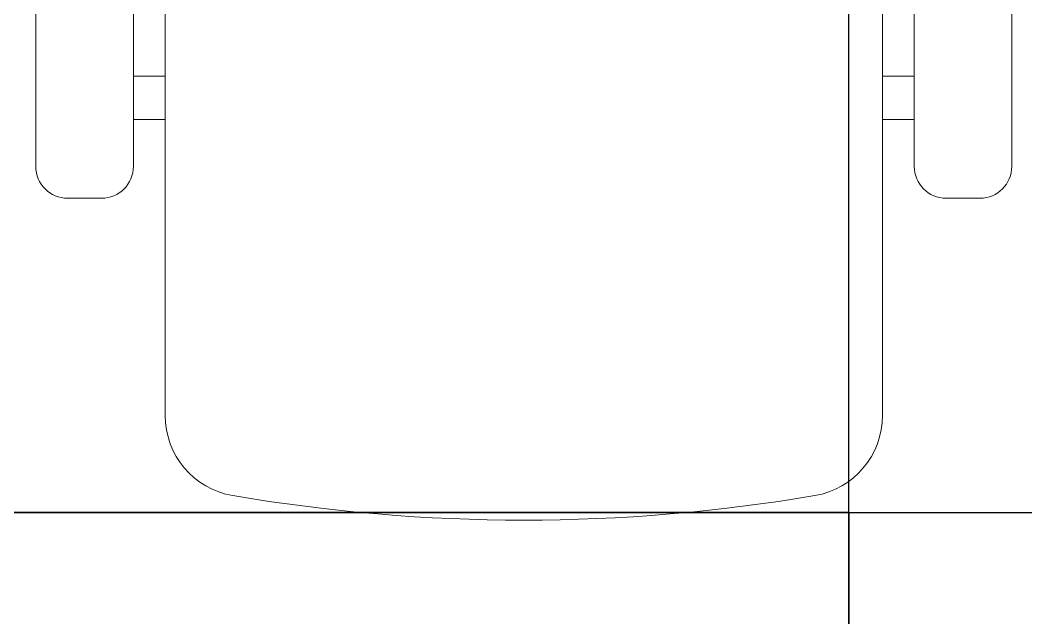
# Model space of a CAD drawing. Extents: x -12260 to 57327, y -29287 to 19916.
# Drawn here: x 36066 to 36685, y 1525 to 1893 of the extents above; entities that cross this region are included whole.
import ezdxf
from ezdxf.enums import TextEntityAlignment as Align

# ---------------------------------------------------------------- set-up
doc = ezdxf.new("R2010")
doc.units = 0
doc.header["$LTSCALE"] = 0.25
doc.linetypes.add('DASHDOT', pattern=[25.4, 12.7, -6.35, 0, -6.35])
doc.layers.add('01-First Floor$0$FALSE CEILING', color=251, linetype='Continuous')
for name, color, linetype, lineweight in [('01-First Floor$0$LOADING', 253, 'Continuous', 5), ('01-First Floor$0$NEW Wall', 166, 'Continuous', 5), ('E-LITE-CIRC-NUMB', 6, 'Continuous', 25), ('E-LITE-CLNG', 150, 'Continuous', 35), ('E-LITE-CLNG-CNDT', 6, 'DASHDOT', 35), ('E-LITE-CTRL', 6, 'Continuous', 25), ('E-LITE-IDEN', 6, 'Continuous', 25)]:
    doc.layers.add(name, color=color, linetype=linetype, lineweight=lineweight)
doc.styles.add('DC_SIMPLEX', font='SIMPLEX.shx', dxfattribs={"width": 0.7})

# ---------------------------------------------------------------- blocks, each defined once
blk = doc.blocks.new('*X410')
at = {"color": 0}
for p, q in [((5, 3), (5, 3)), ((5, 3), (5, 3)), ((5, 3), (5, 3)), ((5, 3), (5, 3)), ((5, 3), (5, 3)), ((5, 3), (5, 3)), ((5, 3), (5, 3)), ((5, 3), (5, 3)), ((5, 3), (5, 3)), ((5, 3), (5, 3)), ((5, 3), (5, 3)), ((5, 3), (5, 3)), ((5, 3), (5, 3)), ((5, 3), (5, 3)), ((5, 3), (5, 3)), ((5, 3), (5, 3)), ((5, 3), (5, 3)), ((5, 3), (5, 3)), ((5, 3), (5, 3)), ((5, 3), (5, 3)), ((5, 3), (5, 3)), ((5, 3), (5, 3)), ((5, 3), (5, 3)), ((5, 3), (5, 3)), ((5, 3), (5, 3)), ((5, 3), (5, 3)), ((5, 3), (5, 3)), ((5, 3), (5, 3)), ((5, 3), (5, 3)), ((5, 3), (5, 3)), ((5, 3), (5, 3)), ((5, 3), (5, 3)), ((5, 3), (5, 3)), ((5, 3), (5, 3)), ((5, 3), (5, 3)), ((5, 3), (5, 3)), ((5, 3), (5, 3)), ((5, 3), (5, 3)), ((5, 3), (5, 3)), ((5, 3), (5, 3)), ((5, 3), (5, 3)), ((5, 3), (5, 3)), ((5, 3), (5, 3)), ((5, 3), (5, 3)), ((5, 3), (5, 3)), ((5, 3), (5, 3)), ((5, 3), (5, 3)), ((5, 3), (5, 3)), ((5, 3), (5, 3)), ((5, 3), (5, 3)), ((5, 3), (5, 3)), ((5, 3), (5, 3)), ((5, 3), (5, 3)), ((5, 3), (5, 3)), ((5, 3), (5, 3)), ((5, 3), (5, 3)), ((5, 3), (5, 3)), ((5, 3), (5, 3)), ((5, 3), (5, 3)), ((5, 3), (5, 3)), ((5, 3), (5, 3)), ((5, 3), (5, 3)), ((5, 3), (5, 3)), ((5, 3), (5, 3)), ((5, 3), (5, 3)), ((5, 3), (5, 3)), ((6, 3), (5, 3)), ((5, 3), (5, 3)), ((6, 3), (5, 3)), ((5, 3), (5, 3)), ((6, 3), (5, 3)), ((5, 3), (5, 3)), ((6, 3), (5, 3)), ((5, 3), (5, 3)), ((5, 3), (5, 3)), ((5, 3), (5, 3)), ((5, 3), (5, 3)), ((5, 3), (5, 3)), ((5, 3), (5, 3)), ((5, 3), (5, 3)), ((5, 3), (5, 3)), ((5, 3), (5, 3)), ((5, 3), (5, 3)), ((5, 3), (5, 3)), ((5, 3), (5, 3)), ((5, 3), (5, 3)), ((5, 3), (5, 3)), ((5, 3), (5, 3)), ((5, 3), (5, 3)), ((5, 3), (5, 3)), ((5, 3), (5, 3)), ((5, 3), (5, 3)), ((5, 3), (5, 3)), ((5, 3), (5, 3)), ((5, 3), (5, 3)), ((5, 3), (5, 3)), ((6, 3), (6, 3)), ((6, 3), (6, 3)), ((6, 3), (6, 3)), ((6, 3), (6, 3)), ((6, 3), (6, 3)), ((6, 3), (6, 3)), ((6, 3), (6, 3)), ((6, 3), (6, 3)), ((6, 3), (6, 3)), ((6, 3), (6, 3)), ((6, 3), (6, 3)), ((6, 3), (6, 3)), ((6, 3), (6, 3)), ((6, 3), (6, 3)), ((6, 3), (6, 3)), ((6, 3), (6, 3)), ((6, 3), (6, 3)), ((6, 3), (6, 3)), ((6, 3), (6, 3)), ((6, 3), (6, 3)), ((6, 3), (6, 3)), ((6, 3), (6, 3)), ((6, 3), (6, 3)), ((6, 3), (6, 3)), ((6, 3), (6, 3)), ((6, 3), (6, 3)), ((6, 3), (6, 3)), ((6, 3), (6, 3)), ((6, 3), (6, 3)), ((6, 3), (6, 3)), ((6, 3), (6, 3)), ((6, 3), (6, 3)), ((6, 3), (6, 3)), ((6, 3), (6, 3)), ((6, 3), (6, 3)), ((6, 3), (6, 3)), ((6, 3), (6, 3)), ((6, 3), (6, 3)), ((6, 3), (6, 3)), ((6, 3), (6, 3)), ((6, 3), (6, 3)), ((6, 3), (6, 3)), ((6, 3), (6, 3)), ((6, 3), (6, 3)), ((6, 3), (6, 3)), ((6, 3), (6, 3)), ((6, 3), (6, 3)), ((6, 3), (6, 3)), ((6, 3), (6, 3)), ((6, 3), (6, 3)), ((6, 3), (6, 3)), ((6, 3), (6, 3)), ((6, 3), (6, 3)), ((6, 3), (6, 3)), ((6, 3), (6, 3)), ((6, 3), (6, 3)), ((6, 3), (6, 3)), ((6, 3), (6, 3)), ((6, 3), (6, 3)), ((6, 3), (6, 3)), ((6, 3), (6, 3)), ((6, 3), (6, 3)), ((6, 3), (6, 3)), ((6, 3), (6, 3)), ((6, 3), (6, 3)), ((6, 3), (6, 3)), ((6, 3), (6, 3)), ((6, 3), (6, 3)), ((6, 3), (6, 3)), ((6, 3), (6, 3)), ((6, 3), (6, 3)), ((6, 3), (6, 3)), ((6, 3), (6, 3)), ((6, 3), (6, 3)), ((6, 3), (6, 3)), ((6, 3), (6, 3)), ((6, 3), (6, 3)), ((6, 3), (6, 3)), ((6, 3), (6, 3)), ((6, 3), (6, 3)), ((6, 3), (6, 3)), ((6, 3), (6, 3)), ((6, 3), (6, 3)), ((6, 3), (6, 3)), ((6, 3), (6, 3)), ((6, 3), (6, 3)), ((6, 3), (6, 3)), ((6, 3), (6, 3)), ((6, 3), (6, 3)), ((6, 3), (6, 3)), ((6, 3), (6, 3)), ((6, 3), (6, 3)), ((6, 3), (6, 3)), ((6, 3), (6, 3)), ((6, 3), (6, 3)), ((6, 3), (6, 3)), ((6, 3), (6, 3)), ((6, 3), (6, 3)), ((6, 3), (6, 3)), ((6, 3), (6, 3)), ((6, 3), (6, 3)), ((6, 3), (6, 3)), ((6, 3), (6, 3)), ((6, 3), (6, 3)), ((6, 3), (6, 3)), ((6, 3), (6, 3)), ((6, 3), (6, 3)), ((6, 3), (6, 3)), ((6, 3), (6, 3)), ((6, 3), (6, 3)), ((6, 3), (6, 3)), ((6, 3), (6, 3)), ((6, 3), (6, 3)), ((6, 3), (6, 3)), ((6, 3), (6, 3)), ((6, 3), (6, 3)), ((6, 3), (6, 3)), ((6, 3), (6, 3)), ((6, 3), (6, 3)), ((6, 3), (6, 3)), ((6, 3), (6, 3)), ((6, 3), (6, 3)), ((6, 3), (6, 3)), ((6, 3), (6, 3)), ((6, 3), (6, 3)), ((6, 3), (6, 3)), ((6, 3), (6, 3)), ((6, 3), (6, 3)), ((6, 3), (6, 3)), ((6, 3), (6, 3)), ((6, 3), (6, 3)), ((6, 3), (6, 3)), ((6, 3), (6, 3)), ((6, 3), (6, 3)), ((6, 3), (6, 3)), ((6, 3), (6, 3)), ((6, 3), (6, 3)), ((6, 3), (6, 3)), ((6, 3), (6, 3)), ((6, 3), (6, 3)), ((6, 3), (6, 3)), ((6, 3), (6, 3)), ((6, 3), (6, 3)), ((6, 3), (6, 3)), ((6, 3), (6, 3)), ((6, 3), (6, 3)), ((6, 3), (6, 3)), ((6, 3), (6, 3)), ((6, 3), (6, 3)), ((6, 3), (6, 3)), ((6, 3), (6, 3)), ((6, 3), (6, 3)), ((6, 3), (6, 3)), ((6, 3), (6, 3)), ((6, 3), (6, 3)), ((6, 3), (6, 3)), ((6, 3), (6, 3)), ((6, 3), (6, 3)), ((6, 3), (6, 3)), ((6, 3), (6, 3)), ((6, 3), (6, 3)), ((6, 3), (6, 3)), ((6, 3), (6, 3)), ((6, 3), (6, 3)), ((6, 3), (6, 3)), ((6, 3), (6, 3)), ((6, 3), (6, 3)), ((6, 3), (6, 3)), ((6, 3), (6, 3)), ((6, 3), (6, 3)), ((6, 3), (6, 3)), ((6, 3), (6, 3)), ((6, 3), (6, 3)), ((6, 3), (6, 3)), ((6, 3), (6, 3)), ((6, 3), (6, 3)), ((6, 3), (6, 3)), ((6, 3), (6, 3)), ((6, 3), (6, 3)), ((6, 3), (6, 3)), ((6, 3), (6, 3)), ((6, 3), (6, 3)), ((6, 3), (6, 3)), ((6, 3), (6, 3)), ((6, 3), (6, 3)), ((6, 3), (6, 3)), ((6, 3), (6, 3)), ((6, 3), (6, 3)), ((6, 3), (6, 3)), ((6, 3), (6, 3)), ((6, 3), (6, 3)), ((6, 3), (6, 3)), ((6, 3), (6, 3)), ((6, 3), (6, 3)), ((6, 3), (6, 3)), ((6, 3), (6, 3)), ((6, 3), (6, 3)), ((6, 3), (6, 3)), ((6, 3), (6, 3)), ((6, 3), (6, 3)), ((6, 3), (6, 3)), ((6, 3), (6, 3)), ((6, 3), (6, 3)), ((6, 3), (6, 3)), ((6, 3), (5, 3)), ((6, 3), (5, 3)), ((6, 3), (5, 3)), ((6, 3), (5, 3)), ((6, 3), (5, 3)), ((6, 3), (6, 3)), ((6, 3), (6, 3)), ((6, 3), (6, 3)), ((6, 3), (6, 3)), ((6, 3), (6, 3)), ((6, 3), (6, 3)), ((6, 3), (6, 3)), ((6, 3), (6, 3)), ((6, 3), (6, 3)), ((6, 3), (6, 3)), ((6, 3), (6, 3)), ((6, 3), (6, 3)), ((6, 3), (6, 3)), ((6, 3), (6, 3)), ((6, 3), (6, 3)), ((6, 3), (6, 3)), ((6, 3), (6, 3)), ((6, 3), (6, 3)), ((6, 3), (6, 3)), ((6, 3), (6, 3)), ((6, 3), (6, 3)), ((6, 3), (6, 3)), ((6, 3), (6, 3)), ((6, 3), (6, 3)), ((6, 3), (6, 3)), ((6, 3), (6, 3)), ((6, 3), (6, 3)), ((6, 3), (6, 3)), ((6, 3), (6, 3)), ((6, 3), (6, 3)), ((6, 3), (6, 3)), ((6, 3), (6, 3)), ((6, 3), (6, 3)), ((6, 3), (6, 3)), ((6, 3), (6, 3)), ((6, 3), (6, 3)), ((6, 3), (6, 3)), ((6, 3), (6, 3)), ((6, 3), (6, 3)), ((6, 3), (6, 3)), ((6, 3), (6, 3)), ((6, 3), (6, 3)), ((6, 3), (6, 3)), ((6, 3), (6, 3)), ((6, 3), (6, 3)), ((6, 3), (6, 3)), ((6, 3), (6, 3)), ((6, 3), (6, 3)), ((6, 3), (6, 3)), ((6, 3), (6, 3)), ((6, 3), (6, 3)), ((6, 3), (6, 3)), ((6, 3), (6, 3)), ((6, 3), (6, 3)), ((6, 3), (6, 3)), ((6, 3), (6, 3)), ((6, 3), (6, 3)), ((6, 3), (6, 3)), ((6, 3), (6, 3)), ((6, 3), (6, 3)), ((6, 3), (6, 3)), ((6, 3), (6, 3)), ((6, 3), (6, 3)), ((6, 3), (6, 3)), ((6, 3), (6, 3)), ((6, 3), (6, 3)), ((6, 3), (6, 3)), ((6, 3), (6, 3)), ((6, 3), (6, 3)), ((6, 3), (6, 3)), ((6, 3), (6, 3)), ((6, 3), (6, 3)), ((6, 3), (6, 3)), ((6, 3), (6, 3)), ((6, 3), (6, 3)), ((6, 3), (6, 3)), ((6, 3), (6, 3)), ((6, 3), (6, 3)), ((6, 3), (6, 3)), ((6, 3), (6, 3)), ((6, 3), (6, 3)), ((6, 3), (6, 3)), ((6, 3), (6, 3)), ((6, 3), (6, 3)), ((6, 3), (6, 3)), ((6, 3), (6, 3)), ((6, 3), (6, 3)), ((6, 3), (6, 3)), ((6, 3), (6, 3)), ((6, 3), (6, 3)), ((6, 3), (6, 3)), ((6, 3), (6, 3)), ((6, 3), (6, 3)), ((6, 3), (6, 3)), ((6, 3), (6, 3)), ((6, 3), (6, 3)), ((6, 3), (6, 3)), ((6, 3), (6, 3)), ((6, 3), (6, 3)), ((6, 3), (6, 3)), ((6, 3), (6, 3)), ((6, 3), (6, 3)), ((6, 3), (6, 3)), ((6, 3), (6, 3)), ((6, 3), (6, 3)), ((6, 3), (6, 3)), ((6, 3), (6, 3)), ((6, 3), (6, 3)), ((6, 3), (6, 3)), ((6, 3), (6, 3)), ((6, 3), (6, 3)), ((6, 3), (6, 3)), ((6, 3), (6, 3)), ((6, 3), (6, 3)), ((6, 3), (6, 3)), ((6, 3), (6, 3)), ((6, 3), (6, 3)), ((6, 3), (6, 3)), ((6, 3), (6, 3)), ((6, 3), (6, 3)), ((6, 3), (6, 3)), ((6, 3), (6, 3)), ((6, 3), (6, 3)), ((6, 3), (6, 3)), ((6, 3), (6, 3)), ((6, 3), (6, 3)), ((6, 3), (6, 3)), ((6, 3), (6, 3)), ((6, 3), (6, 3)), ((6, 3), (6, 3)), ((6, 3), (6, 3)), ((6, 3), (6, 3)), ((6, 3), (6, 3)), ((6, 3), (6, 3)), ((6, 3), (6, 3)), ((6, 3), (6, 3)), ((6, 3), (6, 3)), ((6, 3), (6, 3)), ((6, 3), (6, 3)), ((6, 3), (6, 3)), ((6, 3), (6, 3)), ((6, 3), (6, 3)), ((6, 3), (6, 3)), ((6, 3), (6, 3)), ((6, 3), (6, 3)), ((6, 3), (6, 3)), ((6, 3), (6, 3)), ((6, 3), (6, 3)), ((6, 3), (6, 3)), ((6, 3), (6, 3)), ((6, 3), (6, 3)), ((6, 3), (6, 3)), ((6, 3), (6, 3)), ((6, 3), (6, 3)), ((6, 3), (6, 3)), ((6, 3), (6, 3)), ((6, 3), (6, 3)), ((6, 3), (6, 3)), ((6, 3), (6, 3)), ((6, 3), (6, 3)), ((6, 3), (6, 3)), ((6, 3), (6, 3)), ((6, 3), (6, 3)), ((6, 3), (6, 3)), ((6, 3), (6, 3)), ((6, 3), (6, 3)), ((6, 3), (6, 3)), ((6, 3), (6, 3)), ((6, 3), (6, 3)), ((6, 3), (6, 3)), ((6, 3), (6, 3)), ((6, 3), (6, 3)), ((6, 3), (6, 3)), ((6, 3), (6, 3)), ((6, 3), (6, 3)), ((6, 3), (6, 3)), ((6, 3), (6, 3)), ((6, 3), (6, 3)), ((6, 3), (6, 3)), ((6, 3), (6, 3)), ((6, 3), (6, 3)), ((6, 3), (6, 3)), ((6, 3), (6, 3)), ((6, 3), (6, 3)), ((6, 3), (6, 3)), ((6, 3), (6, 3)), ((6, 3), (6, 3)), ((6, 3), (6, 3)), ((6, 3), (6, 3)), ((6, 3), (6, 3)), ((6, 3), (6, 3)), ((6, 3), (6, 3)), ((6, 3), (6, 3)), ((6, 3), (6, 3)), ((6, 3), (6, 3)), ((6, 3), (6, 3)), ((6, 3), (6, 3)), ((6, 3), (6, 3)), ((6, 3), (6, 3)), ((6, 3), (6, 3)), ((6, 3), (6, 3)), ((6, 3), (6, 3)), ((6, 3), (6, 3)), ((6, 3), (6, 3)), ((6, 3), (6, 3)), ((6, 3), (6, 3)), ((6, 3), (6, 3)), ((6, 3), (6, 3)), ((6, 3), (6, 3)), ((6, 3), (6, 3)), ((6, 3), (6, 3)), ((6, 3), (6, 3)), ((6, 3), (6, 3)), ((6, 3), (6, 3)), ((6, 3), (6, 3)), ((6, 3), (6, 3)), ((6, 3), (6, 3)), ((6, 3), (6, 3)), ((6, 3), (6, 3)), ((6, 3), (6, 3)), ((6, 3), (6, 3)), ((6, 3), (6, 3)), ((6, 3), (6, 3)), ((6, 3), (6, 3)), ((6, 3), (6, 3)), ((6, 3), (6, 3)), ((6, 3), (6, 3)), ((6, 3), (6, 3)), ((6, 3), (6, 3)), ((6, 3), (6, 3)), ((6, 3), (6, 3)), ((6, 3), (6, 3)), ((6, 3), (6, 3)), ((6, 3), (6, 3)), ((6, 3), (6, 3)), ((6, 3), (6, 3)), ((6, 3), (6, 3)), ((6, 3), (6, 3)), ((6, 3), (6, 3)), ((6, 3), (6, 3)), ((6, 3), (6, 3)), ((6, 3), (6, 3)), ((6, 3), (6, 3)), ((6, 3), (6, 3)), ((6, 3), (6, 3)), ((6, 3), (6, 3)), ((6, 3), (6, 3)), ((6, 3), (6, 3)), ((6, 3), (6, 3)), ((6, 3), (6, 3)), ((6, 3), (6, 3)), ((6, 3), (6, 3)), ((6, 3), (6, 3)), ((6, 3), (6, 3)), ((6, 3), (6, 3)), ((6, 3), (6, 3)), ((6, 3), (6, 3)), ((6, 3), (6, 3)), ((6, 3), (6, 3)), ((6, 3), (6, 3)), ((6, 3), (6, 3)), ((6, 3), (6, 3)), ((6, 3), (6, 3)), ((6, 3), (6, 3)), ((6, 3), (6, 3)), ((6, 3), (6, 3)), ((6, 3), (6, 3)), ((6, 3), (6, 3)), ((6, 3), (6, 3)), ((6, 3), (6, 3)), ((6, 3), (6, 3)), ((6, 3), (6, 3)), ((6, 3), (6, 3)), ((6, 3), (6, 3)), ((6, 3), (6, 3)), ((6, 3), (6, 3)), ((6, 3), (6, 3)), ((6, 3), (6, 3)), ((6, 3), (6, 3)), ((6, 3), (6, 3)), ((6, 3), (6, 3)), ((6, 3), (6, 3)), ((6, 3), (6, 3)), ((6, 3), (6, 3)), ((6, 3), (6, 3)), ((6, 3), (6, 3)), ((6, 3), (6, 3)), ((6, 3), (6, 3)), ((6, 3), (6, 3)), ((6, 3), (6, 3)), ((6, 3), (6, 3)), ((6, 3), (6, 3)), ((6, 3), (6, 3)), ((6, 3), (6, 3)), ((6, 3), (6, 3)), ((6, 3), (6, 3)), ((6, 3), (6, 3)), ((6, 3), (6, 3)), ((6, 3), (6, 3)), ((6, 3), (6, 3)), ((6, 3), (6, 3)), ((6, 3), (6, 3)), ((6, 3), (6, 3)), ((6, 3), (6, 3)), ((6, 3), (6, 3)), ((6, 3), (6, 3)), ((6, 3), (6, 3)), ((6, 3), (6, 3)), ((6, 3), (6, 3)), ((6, 3), (6, 3)), ((6, 3), (6, 3)), ((6, 3), (6, 3)), ((6, 3), (6, 3)), ((6, 3), (6, 3)), ((6, 3), (6, 3)), ((6, 3), (6, 3)), ((6, 3), (6, 3))]:
    blk.add_line(p, q, dxfattribs=at)
blk = doc.blocks.new('*X411')
at = {"color": 0}
for p, q in [((13, 1), (13, 1)), ((13, 1), (13, 1)), ((13, 1), (13, 1)), ((13, 1), (13, 1)), ((13, 1), (13, 1)), ((13, 1), (13, 1)), ((13, 1), (13, 1)), ((13, 1), (13, 1)), ((13, 1), (13, 1)), ((13, 1), (13, 1)), ((13, 1), (13, 1)), ((13, 1), (13, 1)), ((13, 1), (13, 1)), ((13, 1), (13, 1)), ((13, 1), (13, 1)), ((13, 1), (14, 1)), ((13, 1), (14, 1)), ((13, 1), (14, 1)), ((13, 1), (13, 1)), ((13, 1), (13, 1)), ((13, 1), (13, 1)), ((13, 1), (13, 1)), ((13, 1), (13, 1)), ((13, 1), (13, 1)), ((13, 1), (13, 1)), ((13, 1), (13, 1)), ((13, 1), (13, 1)), ((13, 1), (13, 1)), ((13, 1), (13, 1)), ((13, 1), (13, 1)), ((13, 1), (13, 1)), ((13, 1), (13, 1)), ((13, 1), (13, 1)), ((13, 1), (13, 1)), ((13, 1), (13, 1)), ((13, 1), (13, 1)), ((13, 1), (13, 1)), ((13, 1), (13, 1)), ((13, 1), (13, 1)), ((13, 1), (13, 1)), ((13, 1), (13, 1)), ((13, 1), (13, 1)), ((13, 1), (13, 1)), ((13, 1), (13, 1)), ((13, 1), (13, 1)), ((13, 1), (13, 1)), ((13, 1), (13, 1)), ((13, 1), (13, 1)), ((13, 1), (13, 1)), ((13, 1), (13, 1)), ((13, 1), (13, 1)), ((13, 1), (13, 1)), ((13, 1), (13, 1)), ((13, 1), (13, 1)), ((13, 1), (13, 1)), ((13, 1), (13, 1)), ((13, 1), (13, 1)), ((13, 1), (13, 1)), ((13, 1), (13, 1)), ((13, 1), (13, 1)), ((13, 1), (13, 1)), ((13, 1), (13, 1)), ((13, 1), (13, 1)), ((13, 1), (13, 1)), ((13, 1), (13, 1)), ((13, 1), (13, 1)), ((13, 1), (13, 1)), ((13, 1), (13, 1)), ((13, 1), (13, 1)), ((13, 1), (13, 1)), ((13, 1), (13, 1)), ((13, 1), (13, 1)), ((13, 1), (13, 1)), ((13, 1), (13, 1)), ((13, 1), (13, 1)), ((13, 1), (13, 1)), ((13, 1), (13, 1)), ((13, 1), (13, 1)), ((13, 1), (13, 1)), ((13, 1), (13, 1)), ((13, 1), (13, 1)), ((13, 1), (13, 1)), ((13, 1), (13, 1)), ((13, 1), (13, 1)), ((13, 1), (13, 1)), ((13, 1), (13, 1)), ((13, 1), (13, 1)), ((13, 1), (13, 1)), ((13, 1), (13, 1)), ((13, 1), (13, 1)), ((13, 1), (13, 1)), ((13, 1), (13, 1)), ((13, 1), (13, 1)), ((13, 1), (13, 1)), ((13, 1), (13, 1)), ((13, 1), (13, 1)), ((13, 1), (13, 1)), ((13, 1), (13, 1)), ((13, 1), (13, 1)), ((13, 1), (13, 1)), ((13, 1), (13, 1)), ((13, 1), (13, 1)), ((13, 1), (13, 1)), ((13, 1), (13, 1)), ((13, 1), (13, 1)), ((13, 1), (13, 1)), ((13, 1), (13, 1)), ((13, 1), (13, 1)), ((13, 1), (13, 1)), ((13, 1), (13, 1)), ((13, 1), (13, 1)), ((13, 1), (13, 1)), ((13, 1), (13, 1)), ((13, 1), (13, 1)), ((13, 1), (13, 1)), ((13, 1), (13, 1)), ((13, 1), (13, 1)), ((13, 1), (13, 1)), ((13, 1), (13, 1)), ((13, 1), (13, 1)), ((13, 1), (13, 1)), ((13, 1), (13, 1)), ((13, 1), (13, 1)), ((13, 1), (14, 1)), ((13, 0), (13, 0)), ((13, 0), (13, 0)), ((13, 0), (13, 0)), ((13, 0), (13, 0)), ((13, 0), (13, 0)), ((13, 0), (13, 0)), ((13, 0), (13, 0)), ((13, 0), (13, 0)), ((13, 0), (13, 0)), ((13, 0), (13, 0)), ((13, 0), (13, 0)), ((13, 0), (13, 0)), ((13, 0), (13, 0)), ((13, 0), (13, 0)), ((13, 0), (13, 0)), ((13, 0), (13, 0)), ((13, 0), (13, 0)), ((13, 0), (13, 0)), ((13, 0), (13, 0)), ((13, 0), (13, 0)), ((13, 0), (13, 0)), ((13, 0), (13, 0)), ((13, 0), (13, 0)), ((13, 0), (13, 0)), ((13, 0), (13, 0)), ((13, 0), (13, 0)), ((13, 0), (13, 0)), ((13, 0), (13, 0)), ((13, 0), (13, 0)), ((13, 0), (13, 0)), ((13, 0), (13, 0)), ((13, 0), (13, 0)), ((13, 0), (13, 0)), ((13, 0), (13, 0)), ((13, 0), (13, 0)), ((13, 0), (13, 0)), ((13, 0), (13, 0)), ((13, 0), (13, 0)), ((13, 0), (13, 0)), ((13, 0), (13, 0)), ((13, 0), (13, 0)), ((13, 0), (13, 0)), ((13, 0), (13, 0)), ((13, 0), (13, 0)), ((13, 0), (13, 0)), ((13, 0), (13, 0)), ((13, 0), (13, 0)), ((13, 0), (13, 0)), ((13, 0), (14, 0)), ((13, 0), (14, 0)), ((13, 0), (13, 0)), ((13, 0), (14, 0)), ((14, 1), (14, 1)), ((14, 1), (14, 1)), ((14, 1), (14, 1)), ((14, 1), (14, 1)), ((14, 1), (14, 1)), ((14, 1), (14, 1)), ((14, 1), (14, 1)), ((14, 1), (14, 1)), ((14, 1), (14, 1)), ((14, 1), (14, 1)), ((14, 1), (14, 1)), ((14, 1), (14, 1)), ((14, 1), (14, 1)), ((14, 1), (14, 1)), ((14, 1), (14, 1)), ((14, 1), (14, 1)), ((14, 1), (14, 1)), ((14, 1), (14, 1)), ((14, 1), (14, 1)), ((14, 1), (14, 1)), ((14, 1), (14, 1)), ((14, 1), (14, 1)), ((14, 1), (14, 1)), ((14, 1), (14, 1)), ((14, 1), (14, 1)), ((14, 1), (14, 1)), ((14, 1), (14, 1)), ((14, 1), (14, 1)), ((14, 1), (14, 1)), ((14, 1), (14, 1)), ((14, 1), (14, 1)), ((14, 1), (14, 1)), ((14, 1), (14, 1)), ((14, 1), (14, 1)), ((14, 1), (14, 1)), ((14, 1), (14, 1)), ((14, 1), (14, 1)), ((14, 1), (14, 1)), ((14, 1), (14, 1)), ((14, 1), (14, 1)), ((14, 1), (14, 1)), ((14, 1), (14, 1)), ((14, 1), (14, 1)), ((14, 1), (14, 1)), ((14, 1), (14, 1)), ((14, 1), (14, 1)), ((14, 1), (14, 1)), ((14, 1), (14, 1)), ((14, 1), (14, 1)), ((14, 1), (14, 1)), ((14, 1), (14, 1)), ((14, 1), (14, 1)), ((14, 1), (14, 1)), ((14, 1), (14, 1)), ((14, 1), (14, 1)), ((14, 1), (14, 1)), ((14, 1), (14, 1)), ((14, 1), (14, 1)), ((14, 1), (14, 1)), ((14, 1), (14, 1)), ((14, 1), (14, 1)), ((14, 1), (14, 1)), ((14, 1), (14, 1)), ((14, 1), (14, 1)), ((14, 1), (14, 1)), ((14, 1), (14, 1)), ((14, 1), (14, 1)), ((14, 1), (14, 1)), ((14, 1), (14, 1)), ((14, 1), (14, 1)), ((14, 1), (14, 1)), ((14, 1), (14, 1)), ((14, 1), (14, 1)), ((14, 1), (14, 1)), ((14, 1), (14, 1)), ((14, 1), (14, 1)), ((14, 1), (14, 1)), ((14, 1), (14, 1)), ((14, 1), (14, 1)), ((14, 1), (14, 1)), ((14, 1), (14, 1)), ((14, 1), (14, 1)), ((14, 1), (14, 1)), ((14, 1), (14, 1)), ((14, 1), (14, 1)), ((14, 1), (14, 1)), ((14, 1), (14, 1)), ((14, 1), (14, 1)), ((14, 1), (14, 1)), ((14, 1), (14, 1)), ((14, 1), (14, 1)), ((14, 1), (14, 1)), ((14, 1), (14, 1)), ((14, 1), (14, 1)), ((14, 0), (14, 0)), ((14, 0), (14, 0)), ((14, 0), (14, 0)), ((14, 0), (14, 0)), ((14, 0), (14, 0)), ((14, 0), (14, 0)), ((14, 0), (14, 0)), ((14, 0), (14, 0)), ((14, 0), (14, 0)), ((14, 0), (14, 0)), ((14, 0), (14, 0)), ((14, 0), (14, 0)), ((14, 0), (14, 0)), ((14, 0), (14, 0)), ((14, 0), (14, 0)), ((14, 0), (14, 0)), ((14, 0), (14, 0)), ((14, 0), (14, 0)), ((14, 0), (14, 0)), ((14, 0), (14, 0)), ((14, 0), (14, 0)), ((14, 0), (14, 0)), ((14, 0), (14, 0)), ((14, 0), (14, 0)), ((14, 0), (14, 0)), ((14, 0), (14, 0)), ((14, 0), (14, 0)), ((14, 0), (14, 0)), ((14, 0), (14, 0)), ((14, 0), (14, 0)), ((14, 0), (14, 0)), ((14, 0), (14, 0)), ((14, 0), (14, 0)), ((14, 0), (14, 0)), ((14, 0), (14, 0)), ((14, 0), (14, 0)), ((14, 0), (14, 0)), ((14, 0), (14, 0)), ((14, 0), (14, 0)), ((14, 0), (14, 0)), ((14, 0), (14, 0)), ((14, 0), (14, 0)), ((14, 0), (14, 0)), ((14, 0), (14, 0)), ((14, 0), (14, 0)), ((14, 0), (14, 0)), ((14, 0), (14, 0)), ((14, 0), (14, 0)), ((13, 0), (13, 0)), ((13, 0), (14, 0)), ((13, 0), (13, 0)), ((13, 0), (14, 0)), ((13, 0), (13, 0)), ((13, 0), (14, 0)), ((13, 0), (13, 0)), ((13, 0), (13, 0)), ((13, 0), (13, 0)), ((13, 0), (13, 0)), ((13, 0), (14, 0)), ((13, 0), (13, 0)), ((13, 0), (14, 0)), ((13, 0), (13, 0)), ((13, 0), (14, 0)), ((13, 0), (13, 0)), ((13, 0), (14, 0)), ((13, 0), (13, 0)), ((13, 0), (14, 0)), ((13, 0), (13, 0)), ((13, 0), (14, 0)), ((13, 0), (13, 0)), ((13, 0), (14, 0)), ((13, 0), (13, 0)), ((13, 0), (13, 0)), ((13, 0), (13, 0)), ((13, 0), (14, 0)), ((13, 0), (13, 0)), ((13, 0), (14, 0)), ((13, 0), (13, 0)), ((13, 0), (14, 0)), ((13, 0), (13, 0)), ((13, 0), (14, 0)), ((13, 0), (13, 0)), ((13, 0), (13, 0)), ((13, 0), (13, 0)), ((13, 0), (13, 0)), ((13, 0), (13, 0)), ((13, 0), (13, 0)), ((13, 0), (13, 0)), ((13, 0), (13, 0)), ((13, 0), (13, 0)), ((13, 0), (13, 0)), ((13, 0), (13, 0)), ((13, 0), (13, 0)), ((13, 0), (13, 0)), ((13, 0), (13, 0)), ((13, 0), (13, 0)), ((13, 0), (13, 0)), ((13, 0), (13, 0)), ((13, 0), (13, 0)), ((13, 0), (13, 0)), ((13, 0), (13, 0)), ((13, 0), (13, 0)), ((13, 0), (13, 0)), ((13, 0), (13, 0)), ((13, 0), (13, 0)), ((13, 0), (13, 0)), ((13, 0), (13, 0)), ((13, 0), (13, 0)), ((13, 0), (13, 0)), ((13, 0), (13, 0)), ((13, 0), (13, 0)), ((13, 0), (13, 0)), ((13, -1), (13, -1)), ((13, -1), (13, -1)), ((13, -1), (13, -1)), ((13, -1), (13, -1)), ((13, -1), (13, -1)), ((13, -1), (14, -1)), ((13, -1), (13, -1)), ((14, 0), (14, 0)), ((14, 0), (14, 0)), ((14, 0), (14, 0)), ((14, 0), (14, 0)), ((14, 0), (14, 0)), ((14, 0), (14, 0)), ((14, 0), (14, 0)), ((14, 0), (14, 0)), ((14, 0), (14, 0)), ((14, 0), (14, 0)), ((14, 0), (14, 0)), ((14, 0), (14, 0)), ((14, 0), (14, 0)), ((14, 0), (14, 0)), ((14, 0), (14, 0)), ((13, 0), (14, 0)), ((14, 0), (14, 0)), ((14, 0), (14, 0)), ((14, 0), (14, 0)), ((14, 0), (14, 0)), ((14, 0), (14, 0)), ((14, 0), (14, 0)), ((14, 0), (14, 0)), ((14, 0), (14, 0)), ((14, 0), (14, 0)), ((14, 0), (14, 0)), ((14, 0), (14, 0)), ((14, 0), (14, 0)), ((14, 0), (14, 0)), ((14, 0), (14, 0)), ((14, 0), (14, 0)), ((14, 0), (14, 0)), ((14, 0), (14, 0)), ((14, 0), (14, 0)), ((14, 0), (14, 0)), ((14, 0), (14, 0)), ((14, 0), (14, 0)), ((14, 0), (14, 0)), ((14, 0), (14, 0)), ((14, 0), (14, 0)), ((14, 0), (14, 0)), ((14, 0), (14, 0)), ((14, 0), (14, 0)), ((14, 0), (14, 0)), ((14, 0), (14, 0)), ((14, 0), (14, 0)), ((14, 0), (14, 0)), ((14, 0), (14, 0)), ((14, 0), (14, 0)), ((14, 0), (14, 0)), ((14, -1), (14, -1)), ((14, -1), (14, -1)), ((14, -1), (14, -1)), ((14, -1), (14, -1)), ((14, -1), (14, -1))]:
    blk.add_line(p, q, dxfattribs=at)
blk = doc.blocks.new('01-First Floor$0$GF21018-P')
at = {"color": 0}
for p, q in [((-0.2207, 0.47563), (-0.2207, 0.0675)), ((0.22049, 0.47563), (0.22049, 0.0675)), ((-0.2806, 0.34221), (-0.25983, 0.34221)), ((0.25963, 0.34221), (0.2804, 0.34221)), ((-0.30021, 0.32259), (-0.30021, 0.14)), ((-0.24021, 0.32259), (-0.24021, 0.14)), ((0.24001, 0.32259), (0.24001, 0.14)), ((0.30001, 0.32259), (0.30001, 0.14)), ((-0.24021, 0.29372), (-0.2207, 0.29372)), ((0.22049, 0.29372), (0.24001, 0.29372)), ((-0.24021, 0.26708), (-0.2207, 0.26708)), ((0.22049, 0.26708), (0.24001, 0.26708))]:
    blk.add_line(p, q, dxfattribs=at)
for points in [[(0.24001, 0.29372), (0.24001, 0.29372), (0.24001, 0.29372), (0.24001, 0.29372), (0.24001, 0.29372), (0.24001, 0.29372), (0.24001, 0.29372), (0.24001, 0.29372), (0.24001, 0.29372), (0.24001, 0.29372), (0.24001, 0.29372), (0.24001, 0.29372), (0.24001, 0.29372), (0.24001, 0.29372), (0.24001, 0.29372), (0.24001, 0.29372), (0.24001, 0.29372), (0.24001, 0.29372), (0.24001, 0.29372), (0.24001, 0.29372), (0.24001, 0.29372), (0.24001, 0.29372), (0.24001, 0.29372), (0.24001, 0.29372), (0.24001, 0.29372), (0.24001, 0.29372), (0.24001, 0.29372), (0.24001, 0.29372), (0.24001, 0.29372), (0.24001, 0.29372), (0.24001, 0.29372), (0.24001, 0.29372), (0.24001, 0.29372), (0.24001, 0.29372), (0.24001, 0.29372), (0.24001, 0.29372), (0.24001, 0.29372), (0.24001, 0.29372), (0.24001, 0.29372), (0.24001, 0.29372), (0.24001, 0.29372), (0.24001, 0.29372), (0.24001, 0.29372), (0.24001, 0.29372), (0.24001, 0.29372), (0.24001, 0.29372), (0.24001, 0.29372), (0.24001, 0.29372), (0.24001, 0.29372), (0.24001, 0.29372), (0.24001, 0.29372), (0.24001, 0.29372), (0.24001, 0.29372), (0.24001, 0.29372), (0.24001, 0.29372), (0.24001, 0.29372), (0.24001, 0.29372), (0.24001, 0.29372), (0.24001, 0.29372), (0.24001, 0.29372), (0.24001, 0.29372), (0.24001, 0.29372), (0.24001, 0.29372), (0.24001, 0.29372), (0.24001, 0.29372), (0.24001, 0.29372), (0.24001, 0.29372), (0.24001, 0.29372), (0.24001, 0.29372), (0.24001, 0.29372), (0.24001, 0.29372), (0.24001, 0.29372), (0.24001, 0.29372), (0.24001, 0.29372), (0.24001, 0.29372), (0.24001, 0.29372), (0.24001, 0.29372), (0.24001, 0.29372), (0.24001, 0.29372), (0.24001, 0.29372), (0.24001, 0.29372), (0.24001, 0.29372), (0.24001, 0.29372), (0.24001, 0.29372), (0.24001, 0.29372), (0.24001, 0.29372), (0.24001, 0.29372), (0.24001, 0.29372), (0.24001, 0.29372), (0.24001, 0.29372), (0.24001, 0.29372), (0.24001, 0.29372), (0.24001, 0.29372), (0.24001, 0.29372), (0.24001, 0.29372), (0.24001, 0.29372), (0.24001, 0.29372), (0.24001, 0.29372), (0.24001, 0.29372), (0.24001, 0.29372), (0.24001, 0.29372), (0.24001, 0.29372), (0.24001, 0.29372), (0.24001, 0.29372), (0.24001, 0.29372), (0.24001, 0.29372), (0.24001, 0.29372), (0.24001, 0.29372), (0.24001, 0.29372), (0.24001, 0.29372), (0.24001, 0.29372), (0.24001, 0.29372), (0.24001, 0.29372), (0.24001, 0.29372), (0.24001, 0.29372), (0.24001, 0.29372), (0.24001, 0.29372), (0.24001, 0.29372), (0.24001, 0.29372), (0.24001, 0.29372), (0.24001, 0.29372), (0.24001, 0.29372), (0.24001, 0.29372), (0.24001, 0.29372), (0.24001, 0.29372), (0.24001, 0.29372), (0.24001, 0.29372), (0.24001, 0.29372), (0.24001, 0.29372), (0.24001, 0.29372), (0.24001, 0.29372), (0.24001, 0.29372), (0.24001, 0.29372), (0.24001, 0.29372), (0.24001, 0.29372), (0.24001, 0.29372), (0.24001, 0.29372), (0.24001, 0.29372), (0.24001, 0.29372), (0.24001, 0.29372), (0.24001, 0.29372), (0.24001, 0.29372), (0.24001, 0.29372), (0.24001, 0.29372), (0.24001, 0.29372), (0.24001, 0.29372), (0.24001, 0.29372), (0.24001, 0.29372), (0.24001, 0.29372), (0.24001, 0.29372), (0.24001, 0.29372), (0.24001, 0.29372), (0.24001, 0.29372), (0.24001, 0.29372), (0.24001, 0.29372), (0.24001, 0.29372), (0.24001, 0.29372), (0.24001, 0.29372), (0.24001, 0.29372), (0.24001, 0.29372), (0.24001, 0.29372), (0.24001, 0.29372), (0.24001, 0.29372), (0.24001, 0.29372), (0.24001, 0.29372), (0.24001, 0.29372), (0.24001, 0.29372), (0.24001, 0.29372), (0.24001, 0.29372), (0.24001, 0.29372), (0.24001, 0.29372), (0.24001, 0.29372), (0.24001, 0.29372), (0.24001, 0.29372), (0.24001, 0.29372), (0.24001, 0.29372), (0.24001, 0.29372), (0.24001, 0.29372), (0.24001, 0.29372), (0.24001, 0.29372), (0.24001, 0.29372), (0.24001, 0.29372), (0.24001, 0.29372), (0.24001, 0.29372), (0.24001, 0.29372), (0.24001, 0.29372), (0.24001, 0.29372), (0.24001, 0.29372), (0.24001, 0.29372), (0.24001, 0.29372), (0.24001, 0.29372), (0.24001, 0.29372), (0.24001, 0.29372), (0.24001, 0.29372), (0.24001, 0.29372), (0.24001, 0.29372), (0.24001, 0.29372), (0.24001, 0.29372), (0.24001, 0.29372), (0.24001, 0.29372), (0.24001, 0.29372), (0.24001, 0.29372), (0.24001, 0.29372), (0.24001, 0.29372), (0.24001, 0.29372), (0.24001, 0.29372), (0.24001, 0.29372), (0.24001, 0.29372), (0.24001, 0.29372), (0.24001, 0.29372), (0.24001, 0.29372), (0.24001, 0.29372), (0.24001, 0.29372), (0.24001, 0.29372), (0.24001, 0.29372), (0.24001, 0.29372), (0.24001, 0.29372), (0.24001, 0.29372), (0.24001, 0.29372), (0.24001, 0.29372), (0.24001, 0.29372), (0.24001, 0.29372), (0.24001, 0.29372), (0.24001, 0.29372), (0.24001, 0.29372), (0.24001, 0.29372), (0.24001, 0.29372), (0.24001, 0.29372), (0.24001, 0.29372), (0.24001, 0.29372), (0.24001, 0.29372), (0.24001, 0.29372), (0.24001, 0.29372), (0.24001, 0.29372), (0.24001, 0.29372), (0.24001, 0.29372), (0.24001, 0.29372), (0.24001, 0.29372), (0.24001, 0.29372), (0.24001, 0.29372), (0.24001, 0.29372), (0.24001, 0.29372), (0.24001, 0.29372), (0.24001, 0.29372), (0.24001, 0.29372), (0.24001, 0.29372), (0.24001, 0.29372), (0.24001, 0.29372), (0.24001, 0.29372), (0.24001, 0.29372), (0.24001, 0.29372), (0.24001, 0.29372), (0.24001, 0.29372), (0.24001, 0.29372), (0.24001, 0.29372), (0.24001, 0.29372), (0.24001, 0.29372), (0.24001, 0.29372), (0.24001, 0.29372), (0.24001, 0.29372), (0.24001, 0.29372), (0.24001, 0.29372), (0.24001, 0.29372), (0.24001, 0.29372), (0.24001, 0.29372), (0.24001, 0.29372), (0.24001, 0.29372), (0.24001, 0.29372), (0.24001, 0.29372), (0.24001, 0.29372), (0.24001, 0.29372), (0.24001, 0.29372), (0.24001, 0.29372), (0.24001, 0.29372), (0.24001, 0.29372), (0.24001, 0.29372), (0.24001, 0.29372)], [(0.24001, 0.29372), (0.24001, 0.29372), (0.24001, 0.29372), (0.24001, 0.29372), (0.24001, 0.29372), (0.24001, 0.29372), (0.24001, 0.29372), (0.24001, 0.29372), (0.24001, 0.29372), (0.24001, 0.29372), (0.24001, 0.29372), (0.24001, 0.29372), (0.24001, 0.29372), (0.24001, 0.29372), (0.24001, 0.29372), (0.24001, 0.29372), (0.24001, 0.29372), (0.24001, 0.29372), (0.24001, 0.29372), (0.24001, 0.29372), (0.24001, 0.29372), (0.24001, 0.29372), (0.24001, 0.29372), (0.24001, 0.29372), (0.24001, 0.29372), (0.24001, 0.29372), (0.24001, 0.29372), (0.24001, 0.29372), (0.24001, 0.29372), (0.24001, 0.29372), (0.24001, 0.29372), (0.24001, 0.29372), (0.24001, 0.29372), (0.24001, 0.29372), (0.24001, 0.29372), (0.24001, 0.29372), (0.24001, 0.29372), (0.24001, 0.29372), (0.24001, 0.29372), (0.24001, 0.29372), (0.24001, 0.29372), (0.24001, 0.29372), (0.24001, 0.29372), (0.24001, 0.29372), (0.24001, 0.29372), (0.24001, 0.29372), (0.24001, 0.29372), (0.24001, 0.29372), (0.24001, 0.29372), (0.24001, 0.29372), (0.24001, 0.29372), (0.24001, 0.29372), (0.24001, 0.29372), (0.24001, 0.29372), (0.24001, 0.29372), (0.24001, 0.29372), (0.24001, 0.29372), (0.24001, 0.29372), (0.24001, 0.29372), (0.24001, 0.29372), (0.24001, 0.29372), (0.24001, 0.29372), (0.24001, 0.29372), (0.24001, 0.29372), (0.24001, 0.29372), (0.24001, 0.29372), (0.24001, 0.29372), (0.24001, 0.29372), (0.24001, 0.29372), (0.24001, 0.29372), (0.24001, 0.29372), (0.24001, 0.29372), (0.24001, 0.29372), (0.24001, 0.29372), (0.24001, 0.29372), (0.24001, 0.29372), (0.24001, 0.29372), (0.24001, 0.29372), (0.24001, 0.29372), (0.24001, 0.29372), (0.24001, 0.29372), (0.24001, 0.29372), (0.24001, 0.29372), (0.24001, 0.29372), (0.24001, 0.29372), (0.24001, 0.29372), (0.24001, 0.29372), (0.24001, 0.29372), (0.24001, 0.29372), (0.24001, 0.29372), (0.24001, 0.29372), (0.24001, 0.29372), (0.24001, 0.29372), (0.24001, 0.29372), (0.24001, 0.29372), (0.24001, 0.29372), (0.24001, 0.29372), (0.24001, 0.29372), (0.24001, 0.29372), (0.24001, 0.29372), (0.24001, 0.29372), (0.24001, 0.29372), (0.24001, 0.29372), (0.24001, 0.29372), (0.24001, 0.29372), (0.24001, 0.29372), (0.24001, 0.29372), (0.24001, 0.29372), (0.24001, 0.29372), (0.24001, 0.29372), (0.24001, 0.29372), (0.24001, 0.29372), (0.24001, 0.29372), (0.24001, 0.29372), (0.24001, 0.29372), (0.24001, 0.29372), (0.24001, 0.29372), (0.24001, 0.29372), (0.24001, 0.29372), (0.24001, 0.29372), (0.24001, 0.29372), (0.24001, 0.29372), (0.24001, 0.29372), (0.24001, 0.29372), (0.24001, 0.29372), (0.24001, 0.29372), (0.24001, 0.29372), (0.24001, 0.29372), (0.24001, 0.29372), (0.24001, 0.29372), (0.24001, 0.29372), (0.24001, 0.29372), (0.24001, 0.29372), (0.24001, 0.29372), (0.24001, 0.29372), (0.24001, 0.29372), (0.24001, 0.29372), (0.24001, 0.29372), (0.24001, 0.29372), (0.24001, 0.29372), (0.24001, 0.29372), (0.24001, 0.29372), (0.24001, 0.29372), (0.24001, 0.29372), (0.24001, 0.29372), (0.24001, 0.29372), (0.24001, 0.29372), (0.24001, 0.29372), (0.24001, 0.29372), (0.24001, 0.29372), (0.24001, 0.29372), (0.24001, 0.29372), (0.24001, 0.29372), (0.24001, 0.29372), (0.24001, 0.29372), (0.24001, 0.29372), (0.24001, 0.29372), (0.24001, 0.29372), (0.24001, 0.29372), (0.24001, 0.29372), (0.24001, 0.29372), (0.24001, 0.29372), (0.24001, 0.29372), (0.24001, 0.29372), (0.24001, 0.29372), (0.24001, 0.29372), (0.24001, 0.29372), (0.24001, 0.29372), (0.24001, 0.29372), (0.24001, 0.29372), (0.24001, 0.29372), (0.24001, 0.29372), (0.24001, 0.29372), (0.24001, 0.29372), (0.24001, 0.29372), (0.24001, 0.29372), (0.24001, 0.29372), (0.24001, 0.29372), (0.24001, 0.29372), (0.24001, 0.29372), (0.24001, 0.29372), (0.24001, 0.29372), (0.24001, 0.29372), (0.24001, 0.29372), (0.24001, 0.29372), (0.24001, 0.29372), (0.24001, 0.29372), (0.24001, 0.29372), (0.24001, 0.29372), (0.24001, 0.29372), (0.24001, 0.29372), (0.24001, 0.29372), (0.24001, 0.29372), (0.24001, 0.29372), (0.24001, 0.29372), (0.24001, 0.29372), (0.24001, 0.29372), (0.24001, 0.29372), (0.24001, 0.29372), (0.24001, 0.29372), (0.24001, 0.29372), (0.24001, 0.29372), (0.24001, 0.29372), (0.24001, 0.29372), (0.24001, 0.29372), (0.24001, 0.29372), (0.24001, 0.29372), (0.24001, 0.29372), (0.24001, 0.29372), (0.24001, 0.29372), (0.24001, 0.29372), (0.24001, 0.29372), (0.24001, 0.29372), (0.24001, 0.29372), (0.24001, 0.29372), (0.24001, 0.29372), (0.24001, 0.29372), (0.24001, 0.29372), (0.24001, 0.29372)], [(0.24001, 0.29372), (0.24001, 0.29372), (0.24001, 0.29372), (0.24001, 0.29372), (0.24001, 0.29372), (0.24001, 0.29372), (0.24001, 0.29372), (0.24001, 0.29372), (0.24001, 0.29372), (0.24001, 0.29372), (0.24001, 0.29372), (0.24001, 0.29372), (0.24001, 0.29372), (0.24001, 0.29372), (0.24001, 0.29372), (0.24001, 0.29372), (0.24001, 0.29372), (0.24001, 0.29372), (0.24001, 0.29372), (0.24001, 0.29372), (0.24001, 0.29372), (0.24001, 0.29372), (0.24001, 0.29372), (0.24001, 0.29372), (0.24001, 0.29372), (0.24001, 0.29372), (0.24001, 0.29372), (0.24001, 0.29372), (0.24001, 0.29372), (0.24001, 0.29372), (0.24001, 0.29372), (0.24001, 0.29372), (0.24001, 0.29372), (0.24001, 0.29372), (0.24001, 0.29372), (0.24001, 0.29372), (0.24001, 0.29372), (0.24001, 0.29372), (0.24001, 0.29372), (0.24001, 0.29372), (0.24001, 0.29372), (0.24001, 0.29372), (0.24001, 0.29372), (0.24001, 0.29372), (0.24001, 0.29372), (0.24001, 0.29372), (0.24001, 0.29372), (0.24001, 0.29372), (0.24001, 0.29372), (0.24001, 0.29372), (0.24001, 0.29372), (0.24001, 0.29372), (0.24001, 0.29372), (0.24001, 0.29372), (0.24001, 0.29372), (0.24001, 0.29372), (0.24001, 0.29372), (0.24001, 0.29372), (0.24001, 0.29372), (0.24001, 0.29372), (0.24001, 0.29372), (0.24001, 0.29372), (0.24001, 0.29372), (0.24001, 0.29372), (0.24001, 0.29372), (0.24001, 0.29372), (0.24001, 0.29372), (0.24001, 0.29372), (0.24001, 0.29372), (0.24001, 0.29372), (0.24001, 0.29372), (0.24001, 0.29372), (0.24001, 0.29372), (0.24001, 0.29372), (0.24001, 0.29372), (0.24001, 0.29372), (0.24001, 0.29372), (0.24001, 0.29372), (0.24001, 0.29372), (0.24001, 0.29372), (0.24001, 0.29372), (0.24001, 0.29372), (0.24001, 0.29372), (0.24001, 0.29372), (0.24001, 0.29372), (0.24001, 0.29372), (0.24001, 0.29372), (0.24001, 0.29372), (0.24001, 0.29372), (0.24001, 0.29372), (0.24001, 0.29372), (0.24001, 0.29372), (0.24001, 0.29372), (0.24001, 0.29372), (0.24001, 0.29372), (0.24001, 0.29372), (0.24001, 0.29372), (0.24001, 0.29372), (0.24001, 0.29372), (0.24001, 0.29372), (0.24001, 0.29372), (0.24001, 0.29372), (0.24001, 0.29372), (0.24001, 0.29372), (0.24001, 0.29372), (0.24001, 0.29372), (0.24001, 0.29372), (0.24001, 0.29372), (0.24001, 0.29372), (0.24001, 0.29372), (0.24001, 0.29372), (0.24001, 0.29372), (0.24001, 0.29372), (0.24001, 0.29372), (0.24001, 0.29372), (0.24001, 0.29372), (0.24001, 0.29372), (0.24001, 0.29372), (0.24001, 0.29372), (0.24001, 0.29372), (0.24001, 0.29372), (0.24001, 0.29372), (0.24001, 0.29372), (0.24001, 0.29372), (0.24001, 0.29372), (0.24001, 0.29372), (0.24001, 0.29372), (0.24001, 0.29372), (0.24001, 0.29372), (0.24001, 0.29372), (0.24001, 0.29372), (0.24001, 0.29372), (0.24001, 0.29372), (0.24001, 0.29372), (0.24001, 0.29372), (0.24001, 0.29372), (0.24001, 0.29372), (0.24001, 0.29372), (0.24001, 0.29372), (0.24001, 0.29372), (0.24001, 0.29372), (0.24001, 0.29372), (0.24001, 0.29372), (0.24001, 0.29372), (0.24001, 0.29372), (0.24001, 0.29372), (0.24001, 0.29372), (0.24001, 0.29372), (0.24001, 0.29372), (0.24001, 0.29372), (0.24001, 0.29372), (0.24001, 0.29372), (0.24001, 0.29372), (0.24001, 0.29372), (0.24001, 0.29372), (0.24001, 0.29372), (0.24001, 0.29372), (0.24001, 0.29372), (0.24001, 0.29372), (0.24001, 0.29372), (0.24001, 0.29372), (0.24001, 0.29372), (0.24001, 0.29372), (0.24001, 0.29372), (0.24001, 0.29372), (0.24001, 0.29372), (0.24001, 0.29372), (0.24001, 0.29372), (0.24001, 0.29372), (0.24001, 0.29372), (0.24001, 0.29372), (0.24001, 0.29372), (0.24001, 0.29372), (0.24001, 0.29372), (0.24001, 0.29372), (0.24001, 0.29372), (0.24001, 0.29372), (0.24001, 0.29372), (0.24001, 0.29372), (0.24001, 0.29372), (0.24001, 0.29372), (0.24001, 0.29372), (0.24001, 0.29372), (0.24001, 0.29372), (0.24001, 0.29372), (0.24001, 0.29372), (0.24001, 0.29372), (0.24001, 0.29372), (0.24001, 0.29372), (0.24001, 0.29372), (0.24001, 0.29372), (0.24001, 0.29372), (0.24001, 0.29372), (0.24001, 0.29372), (0.24001, 0.29372), (0.24001, 0.29372), (0.24001, 0.29372), (0.24001, 0.29372), (0.24001, 0.29372), (0.24001, 0.29372), (0.24001, 0.29372), (0.24001, 0.29372), (0.24001, 0.29372), (0.24001, 0.29372), (0.24001, 0.29372), (0.24001, 0.29372), (0.24001, 0.29372), (0.24001, 0.29372), (0.24001, 0.29372), (0.24001, 0.29372), (0.24001, 0.29372), (0.24001, 0.29372), (0.24001, 0.29372), (0.24001, 0.29372)]]:
    blk.add_lwpolyline(points, close=True, dxfattribs=at)
for centre, radius, start, end in [((-0.0001, -0.52948), 1.06948, 80.36712, 99.63288), ((-0.1707, 0.47563), 0.05, 99.63288, 180), ((0.17049, 0.47563), 0.05, 0, 80.36712), ((-0.2806, 0.32259), 0.01962, 90, 180), ((-0.25983, 0.32259), 0.01962, 360, 90), ((0.25963, 0.32259), 0.01962, 90, 180), ((0.2804, 0.32259), 0.01962, 0, 90)]:
    blk.add_arc(centre, radius, start, end, dxfattribs=at)
at = {"layer": '01-First Floor$0$NEW Wall', "color": 0, "linetype": 'Continuous'}
for points in [[(0.24001, 0.29372), (0.24001, 0.29372), (0.24001, 0.29372), (0.24001, 0.29372), (0.24001, 0.29372), (0.24001, 0.29372), (0.24001, 0.29372), (0.24001, 0.29372)], [(0.24001, 0.29372), (0.24001, 0.29372), (0.24001, 0.29372), (0.24001, 0.29372), (0.24001, 0.29372), (0.24001, 0.29372), (0.24001, 0.29372)], [(0.24001, 0.29372), (0.24001, 0.29372), (0.24001, 0.29372), (0.24001, 0.29372), (0.24001, 0.29372), (0.24001, 0.29372), (0.24001, 0.29372), (0.24001, 0.29372), (0.24001, 0.29372)], [(0.24001, 0.29372), (0.24001, 0.29372), (0.24001, 0.29372), (0.24001, 0.29372), (0.24001, 0.29372), (0.24001, 0.29372), (0.24001, 0.29372), (0.24001, 0.29372), (0.24001, 0.29372), (0.24001, 0.29372)], [(0.24001, 0.29372), (0.24001, 0.29372), (0.24001, 0.29372), (0.24001, 0.29372), (0.24001, 0.29372), (0.24001, 0.29372), (0.24001, 0.29372), (0.24001, 0.29372), (0.24001, 0.29372), (0.24001, 0.29372), (0.24001, 0.29372), (0.24001, 0.29372), (0.24001, 0.29372), (0.24001, 0.29372), (0.24001, 0.29372)], [(0.24001, 0.29372), (0.24001, 0.29372), (0.24001, 0.29372), (0.24001, 0.29372), (0.24001, 0.29372), (0.24001, 0.29372), (0.24001, 0.29372), (0.24001, 0.29372), (0.24001, 0.29372), (0.24001, 0.29372)], [(0.24001, 0.29372), (0.24001, 0.29372), (0.24001, 0.29372), (0.24001, 0.29372), (0.24001, 0.29372), (0.24001, 0.29372), (0.24001, 0.29372), (0.24001, 0.29372), (0.24001, 0.29372), (0.24001, 0.29372)], [(0.24001, 0.29372), (0.24001, 0.29372), (0.24001, 0.29372), (0.24001, 0.29372), (0.24001, 0.29372), (0.24001, 0.29372), (0.24001, 0.29372), (0.24001, 0.29372), (0.24001, 0.29372), (0.24001, 0.29372)], [(0.24001, 0.29372), (0.24001, 0.29372), (0.24001, 0.29372), (0.24001, 0.29372), (0.24001, 0.29372), (0.24001, 0.29372), (0.24001, 0.29372), (0.24001, 0.29372), (0.24001, 0.29372), (0.24001, 0.29372), (0.24001, 0.29372), (0.24001, 0.29372), (0.24001, 0.29372), (0.24001, 0.29372), (0.24001, 0.29372), (0.24001, 0.29372), (0.24001, 0.29372), (0.24001, 0.29372)], [(0.24001, 0.29372), (0.24001, 0.29372), (0.24001, 0.29372), (0.24001, 0.29372), (0.24001, 0.29372), (0.24001, 0.29372), (0.24001, 0.29372), (0.24001, 0.29372), (0.24001, 0.29372), (0.24001, 0.29372), (0.24001, 0.29372), (0.24001, 0.29372)], [(0.24001, 0.29372), (0.24001, 0.29372), (0.24001, 0.29372), (0.24001, 0.29372), (0.24001, 0.29372), (0.24001, 0.29372), (0.24001, 0.29372)], [(0.24001, 0.29372), (0.24001, 0.29372), (0.24001, 0.29372), (0.24001, 0.29372), (0.24001, 0.29372), (0.24001, 0.29372), (0.24001, 0.29372), (0.24001, 0.29372), (0.24001, 0.29372), (0.24001, 0.29372), (0.24001, 0.29372), (0.24001, 0.29372), (0.24001, 0.29372), (0.24001, 0.29372), (0.24001, 0.29372), (0.24001, 0.29372), (0.24001, 0.29372), (0.24001, 0.29372), (0.24001, 0.29372), (0.24001, 0.29372), (0.24001, 0.29372), (0.24001, 0.29372), (0.24001, 0.29372), (0.24001, 0.29372), (0.24001, 0.29372), (0.24001, 0.29372), (0.24001, 0.29372), (0.24001, 0.29372), (0.24001, 0.29372), (0.24001, 0.29372), (0.24001, 0.29372), (0.24001, 0.29372), (0.24001, 0.29372), (0.24001, 0.29372), (0.24001, 0.29372), (0.24001, 0.29372), (0.24001, 0.29372), (0.24001, 0.29372), (0.24001, 0.29372), (0.24001, 0.29372), (0.24001, 0.29372), (0.24001, 0.29372), (0.24001, 0.29372), (0.24001, 0.29372), (0.24001, 0.29372), (0.24001, 0.29372), (0.24001, 0.29372), (0.24001, 0.29372), (0.24001, 0.29372), (0.24001, 0.29372), (0.24001, 0.29372), (0.24001, 0.29372), (0.24001, 0.29372), (0.24001, 0.29372), (0.24001, 0.29372), (0.24001, 0.29372), (0.24001, 0.29372), (0.24001, 0.29372), (0.24001, 0.29372), (0.24001, 0.29372), (0.24001, 0.29372), (0.24001, 0.29372), (0.24001, 0.29372), (0.24001, 0.29372), (0.24001, 0.29372), (0.24001, 0.29372), (0.24001, 0.29372), (0.24001, 0.29372), (0.24001, 0.29372), (0.24001, 0.29372), (0.24001, 0.29372), (0.24001, 0.29372), (0.24001, 0.29372), (0.24001, 0.29372), (0.24001, 0.29372), (0.24001, 0.29372), (0.24001, 0.29372), (0.24001, 0.29372), (0.24001, 0.29372), (0.24001, 0.29372), (0.24001, 0.29372), (0.24001, 0.29372), (0.24001, 0.29372), (0.24001, 0.29372), (0.24001, 0.29372), (0.24001, 0.29372), (0.24001, 0.29372), (0.24001, 0.29372), (0.24001, 0.29372), (0.24001, 0.29372), (0.24001, 0.29372), (0.24001, 0.29372), (0.24001, 0.29372), (0.24001, 0.29372), (0.24001, 0.29372), (0.24001, 0.29372), (0.24001, 0.29372), (0.24001, 0.29372), (0.24001, 0.29372), (0.24001, 0.29372), (0.24001, 0.29372), (0.24001, 0.29372), (0.24001, 0.29372), (0.24001, 0.29372), (0.24001, 0.29372), (0.24001, 0.29372), (0.24001, 0.29372), (0.24001, 0.29372), (0.24001, 0.29372), (0.24001, 0.29372), (0.24001, 0.29372)], [(0.24001, 0.29372), (0.24001, 0.29372), (0.24001, 0.29372), (0.24001, 0.29372), (0.24001, 0.29372), (0.24001, 0.29372), (0.24001, 0.29372), (0.24001, 0.29372), (0.24001, 0.29372), (0.24001, 0.29372), (0.24001, 0.29372), (0.24001, 0.29372), (0.24001, 0.29372), (0.24001, 0.29372), (0.24001, 0.29372), (0.24001, 0.29372), (0.24001, 0.29372)], [(0.24001, 0.29372), (0.24001, 0.29372), (0.24001, 0.29372), (0.24001, 0.29372), (0.24001, 0.29372), (0.24001, 0.29372), (0.24001, 0.29372), (0.24001, 0.29372), (0.24001, 0.29372), (0.24001, 0.29372), (0.24001, 0.29372), (0.24001, 0.29372), (0.24001, 0.29372), (0.24001, 0.29372), (0.24001, 0.29372), (0.24001, 0.29372), (0.24001, 0.29372), (0.24001, 0.29372), (0.24001, 0.29372), (0.24001, 0.29372), (0.24001, 0.29372), (0.24001, 0.29372), (0.24001, 0.29372), (0.24001, 0.29372), (0.24001, 0.29372), (0.24001, 0.29372), (0.24001, 0.29372), (0.24001, 0.29372), (0.24001, 0.29372), (0.24001, 0.29372), (0.24001, 0.29372), (0.24001, 0.29372), (0.24001, 0.29372), (0.24001, 0.29372), (0.24001, 0.29372), (0.24001, 0.29372), (0.24001, 0.29372), (0.24001, 0.29372), (0.24001, 0.29372), (0.24001, 0.29372), (0.24001, 0.29372), (0.24001, 0.29372), (0.24001, 0.29372), (0.24001, 0.29372), (0.24001, 0.29372), (0.24001, 0.29372), (0.24001, 0.29372), (0.24001, 0.29372), (0.24001, 0.29372), (0.24001, 0.29372), (0.24001, 0.29372), (0.24001, 0.29372), (0.24001, 0.29372), (0.24001, 0.29372), (0.24001, 0.29372), (0.24001, 0.29372), (0.24001, 0.29372), (0.24001, 0.29372), (0.24001, 0.29372), (0.24001, 0.29372), (0.24001, 0.29372), (0.24001, 0.29372), (0.24001, 0.29372), (0.24001, 0.29372), (0.24001, 0.29372), (0.24001, 0.29372), (0.24001, 0.29372), (0.24001, 0.29372), (0.24001, 0.29372), (0.24001, 0.29372), (0.24001, 0.29372), (0.24001, 0.29372), (0.24001, 0.29372), (0.24001, 0.29372), (0.24001, 0.29372), (0.24001, 0.29372), (0.24001, 0.29372), (0.24001, 0.29372), (0.24001, 0.29372), (0.24001, 0.29372), (0.24001, 0.29372), (0.24001, 0.29372), (0.24001, 0.29372), (0.24001, 0.29372), (0.24001, 0.29372), (0.24001, 0.29372), (0.24001, 0.29372), (0.24001, 0.29372), (0.24001, 0.29372)], [(0.24001, 0.29372), (0.24001, 0.29372), (0.24001, 0.29372), (0.24001, 0.29372), (0.24001, 0.29372), (0.24001, 0.29372), (0.24001, 0.29372), (0.24001, 0.29372), (0.24001, 0.29372), (0.24001, 0.29372), (0.24001, 0.29372), (0.24001, 0.29372), (0.24001, 0.29372), (0.24001, 0.29372), (0.24001, 0.29372), (0.24001, 0.29372), (0.24001, 0.29372), (0.24001, 0.29372), (0.24001, 0.29372), (0.24001, 0.29372), (0.24001, 0.29372), (0.24001, 0.29372), (0.24001, 0.29372), (0.24001, 0.29372), (0.24001, 0.29372), (0.24001, 0.29372), (0.24001, 0.29372), (0.24001, 0.29372), (0.24001, 0.29372), (0.24001, 0.29372), (0.24001, 0.29372), (0.24001, 0.29372), (0.24001, 0.29372), (0.24001, 0.29372), (0.24001, 0.29372), (0.24001, 0.29372), (0.24001, 0.29372), (0.24001, 0.29372), (0.24001, 0.29372), (0.24001, 0.29372), (0.24001, 0.29372), (0.24001, 0.29372), (0.24001, 0.29372), (0.24001, 0.29372), (0.24001, 0.29372), (0.24001, 0.29372), (0.24001, 0.29372), (0.24001, 0.29372), (0.24001, 0.29372), (0.24001, 0.29372), (0.24001, 0.29372), (0.24001, 0.29372), (0.24001, 0.29372), (0.24001, 0.29372)]]:
    blk.add_lwpolyline(points, dxfattribs=at)
at = {"color": 0}
for name, xscale, yscale, zscale in [('*X410', 8.59375e-11, 8.59375e-11, 8.59375e-11), ('*X411', 5.5e-11, 5.5e-11, 5.5e-11)]:
    blk.add_blockref(name, (0.24001, 0.29372), dxfattribs=dict(at, xscale=xscale, yscale=yscale, zscale=zscale))
blk = doc.blocks.new('01-First Floor')
at = {"layer": '01-First Floor$0$FALSE CEILING', "linetype": 'Continuous'}
for p, q in [((36576, -810), (36576, 2260)), ((35376, 1590), (39376, 1590))]:
    blk.add_line(p, q, dxfattribs=at)
at = {"layer": '01-First Floor$0$LOADING', "extrusion": (-2.24021e-05, 7.77426e-06, 1), "xscale": -1000, "yscale": 1000.000000000001, "zscale": 1000, "rotation": 180.0014107650308}
blk.add_blockref('01-First Floor$0$GF21018-P', (36376.15, 2125.38, -0.92), dxfattribs=at)
blk = doc.blocks.new('*U16')
blk.add_lwpolyline([(-300, 300), (-300, -300), (300, -300), (300, 300)], close=True)
at = {"layer": 'E-LITE-CIRC-NUMB', "style": 'DC_SIMPLEX', "width": 0.7, "flags": 8}
blk.add_attdef('CIRCUIT', text='', height=200, rotation=0, dxfattribs=at).set_placement((-473.9, 300), align=Align.RIGHT)
at = {"layer": 'E-LITE-CTRL', "style": 'DC_SIMPLEX', "width": 0.7, "flags": 8}
blk.add_attdef('CONTROL', (1118.9, -935), '', height=200, rotation=360, dxfattribs=at)
at = {"layer": 'E-LITE-IDEN', "style": 'DC_SIMPLEX', "width": 0.7, "flags": 8}
blk.add_attdef('TYPE', (460.41, 457.65), '', height=200, rotation=360, dxfattribs=at)

msp = doc.modelspace()

# ---------------------------------------------------------------- block references
at = {"layer": 'E-LITE-CLNG', "xscale": -1}
msp.add_blockref('*U16', (36275.99, 1290.15), dxfattribs=at)
at = {"layer": 'E-LITE-CLNG-CNDT'}
msp.add_blockref('01-First Floor', (0, 0), dxfattribs=at)

doc.saveas('drawing.dxf')
